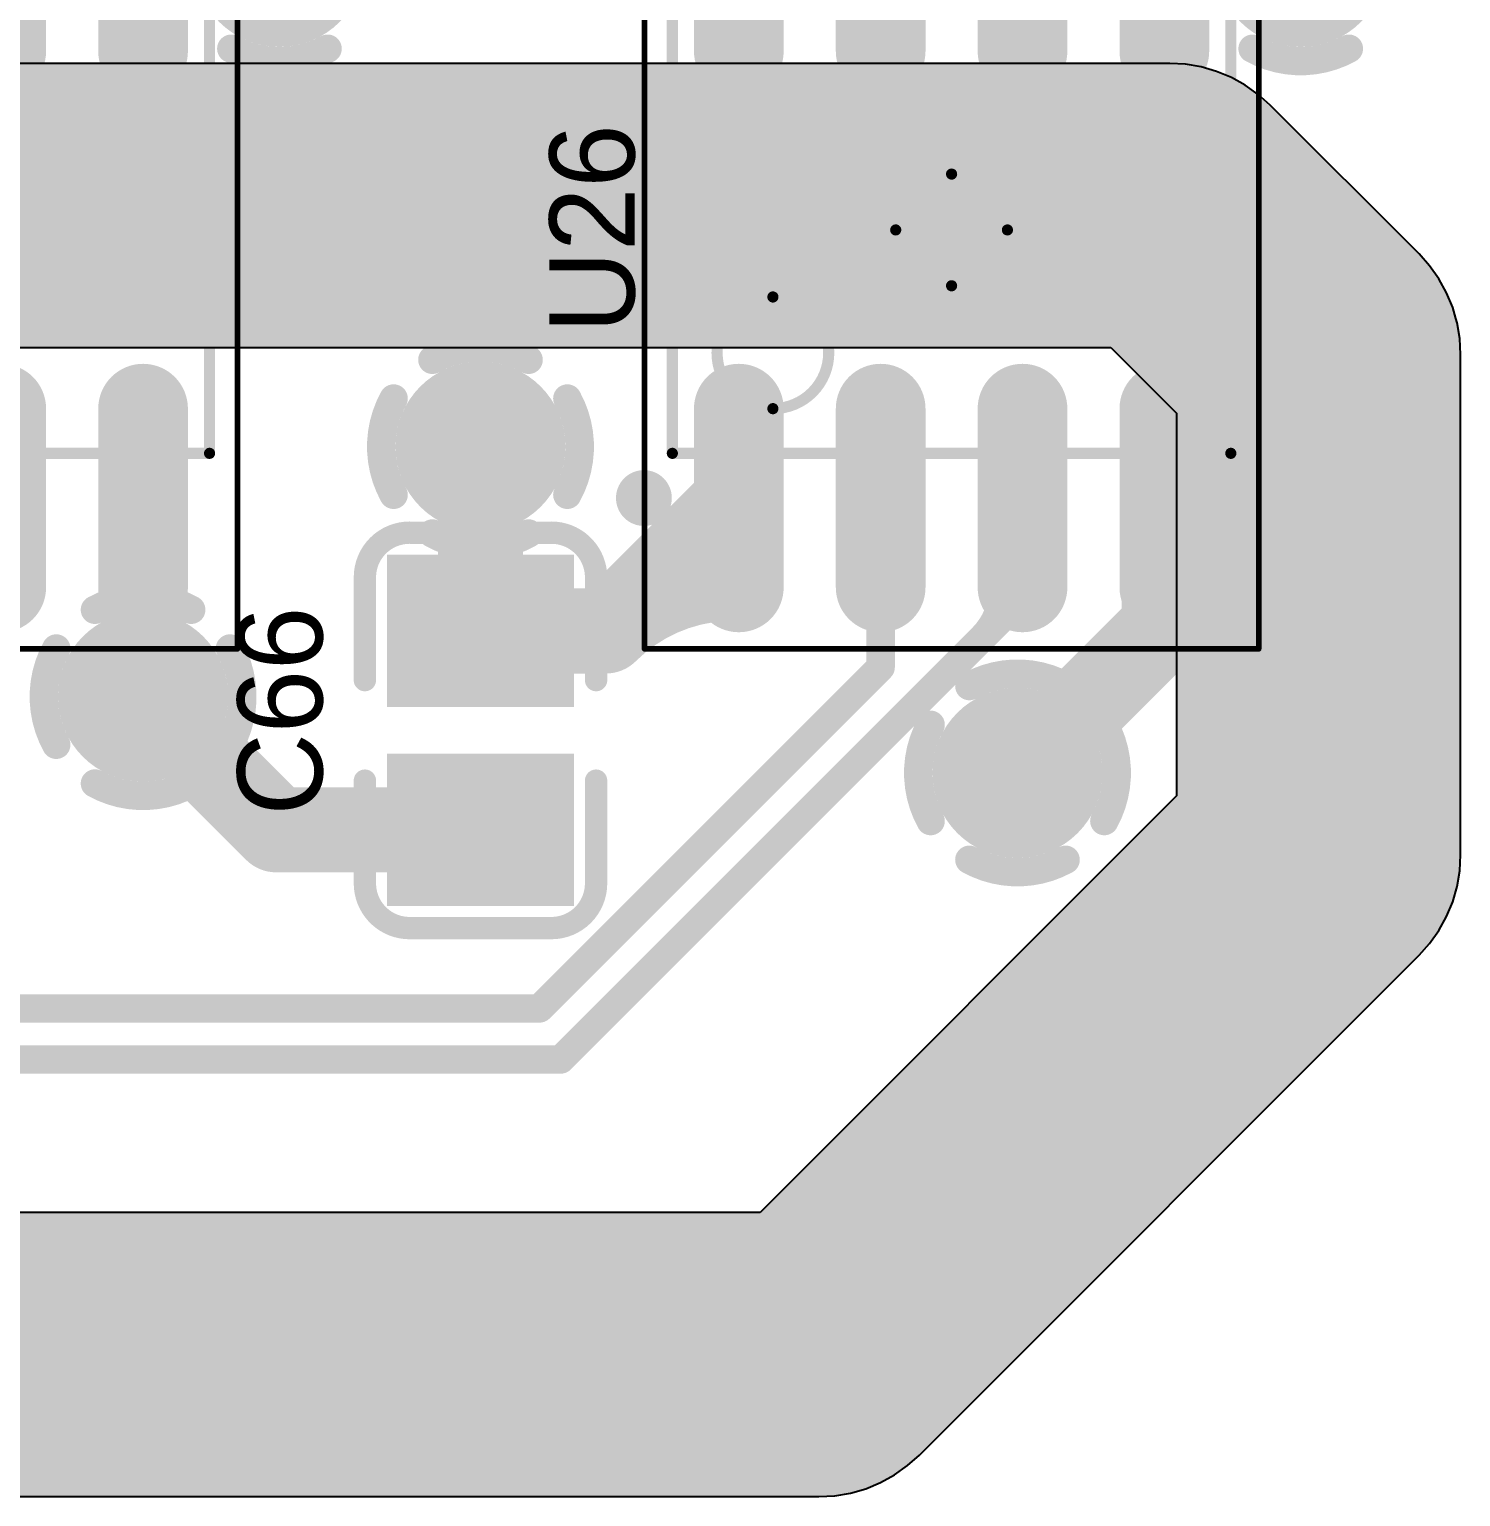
# Model space of a CAD drawing. Header units: millimetres. Extents: x 3.32 to 12.49, y 5.66 to 10.73.
# Drawn here: x 10.879 to 11.383, y 8.164 to 8.681 of the extents above; entities that cross this region are included whole.
import ezdxf

# ---------------------------------------------------------------- set-up
doc = ezdxf.new("R2010")
doc.units = ezdxf.units.MM
doc.header["$MEASUREMENT"] = 0
for name, color, linetype in [('BottomLayer', 5, 'Continuous'), ('InternalPlane1', 76, 'Continuous'), ('InternalPlane2', 16, 'Continuous'), ('Mechanical13', 56, 'Continuous'), ('Mechanical15', 56, 'Continuous'), ('MultiLayer', 9, 'Continuous'), ('TopLayer', 1, 'Continuous'), ('TopOverlay', 2, 'Continuous'), ('TopPaste', 8, 'Continuous'), ('TopSolder', 216, 'Continuous'), ('ViaHoleLayer', 16, 'Continuous')]:
    doc.layers.add(name, color=color, linetype=linetype)

# ---------------------------------------------------------------- blocks, each defined once
blk = doc.blocks.new('0805_C_280')
at = {"layer": 'TopLayer'}
for points in [[(-0.05787, -0.02894), (-0.0122, -0.02894), (-0.05787, 0.02894), (-0.0122, 0.02894)], [(0.0122, -0.02894), (0.05787, -0.02894), (0.0122, 0.02894), (0.05787, 0.02894)]]:
    blk.add_solid(points, dxfattribs=at)
at = {"layer": 'TopOverlay', "const_width": 0.00787}
for points in [[(-0.06969, 0.025, -0.414214), (-0.05394, 0.04075)], [(0.05394, 0.04075, -0.414213), (0.06969, 0.025)], [(-0.05394, -0.04075, -0.414213), (-0.06969, -0.025)], [(0.06968, -0.025, -0.414214), (0.05394, -0.04075)]]:
    blk.add_lwpolyline(points, format="xyb", dxfattribs=at)
for points in [[(-0.05394, 0.04075), (-0.01772, 0.04075)], [(0.01772, 0.04075), (0.05394, 0.04075)], [(-0.06969, 0.025), (-0.06969, -0.025)], [(0.06968, 0.025), (0.06968, -0.025)], [(-0.05394, -0.04075), (-0.01772, -0.04075)], [(0.01772, -0.04075), (0.05394, -0.04075)]]:
    blk.add_lwpolyline(points, dxfattribs=at)
at = {"layer": 'TopOverlay', "const_width": 0.00394}
for points in [[(-0.05591, 0.04075, 1), (-0.05197, 0.04075, 1)], [(-0.05591, 0.04075, 1), (-0.05197, 0.04075, 1)], [(-0.01969, 0.04075, 1), (-0.01575, 0.04075, 1)], [(0.01575, 0.04075, 1), (0.01969, 0.04075, 1)], [(0.05197, 0.04075, 1), (0.05591, 0.04075, 1)], [(0.05197, 0.04075, 1), (0.05591, 0.04075, 1)], [(-0.07165, 0.025, 1), (-0.06772, 0.025, 1)], [(-0.07165, 0.025, 1), (-0.06772, 0.025, 1)], [(0.06772, 0.025, 1), (0.07165, 0.025, 1)], [(0.06772, 0.025, 1), (0.07165, 0.025, 1)], [(-0.07165, -0.025, 1), (-0.06772, -0.025, 1)], [(-0.07165, -0.025, 1), (-0.06772, -0.025, 1)], [(0.06772, -0.025, 1), (0.07165, -0.025, 1)], [(0.06772, -0.025, 1), (0.07165, -0.025, 1)], [(-0.05591, -0.04075, 1), (-0.05197, -0.04075, 1)], [(-0.05591, -0.04075, 1), (-0.05197, -0.04075, 1)], [(-0.01969, -0.04075, 1), (-0.01575, -0.04075, 1)], [(0.01575, -0.04075, 1), (0.01969, -0.04075, 1)], [(0.05197, -0.04075, 1), (0.05591, -0.04075, 1)], [(0.05197, -0.04075, 1), (0.05591, -0.04075, 1)]]:
    blk.add_lwpolyline(points, format="xyb", close=True, dxfattribs=at)
at = {"layer": 'TopPaste'}
for points in [[(-0.05787, -0.02894), (-0.0122, -0.02894), (-0.05787, 0.02894), (-0.0122, 0.02894)], [(0.0122, -0.02894), (0.05787, -0.02894), (0.0122, 0.02894), (0.05787, 0.02894)]]:
    blk.add_solid(points, dxfattribs=at)
at = {"layer": 'TopSolder'}
for points in [[(-0.06187, -0.03294), (-0.0082, -0.03294), (-0.06187, 0.03294), (-0.0082, 0.03294)], [(0.0082, -0.03294), (0.06187, -0.03294), (0.0082, 0.03294), (0.06187, 0.03294)]]:
    blk.add_solid(points, dxfattribs=at)
blk = doc.blocks.new('ADI_R_8_N_364')
at = {"layer": 'Mechanical13', "const_width": 0.00394}
for points in [[(-0.07874, 0.09843), (0.07874, 0.09843)], [(-0.07874, 0.09843), (-0.07874, -0.09843)], [(0.07874, 0.09843), (0.07874, -0.09843)], [(-0.07874, -0.09843), (0.07874, -0.09843)]]:
    blk.add_lwpolyline(points, dxfattribs=at)
at = {"layer": 'Mechanical13'}
for points, const_width in [([(-0.07972, 0.09843, 1), (-0.07776, 0.09843, 1)], 0.00197), ([(-0.07972, 0.09843, 1), (-0.07776, 0.09843, 1)], 0.00197), ([(0.07776, 0.09843, 1), (0.07972, 0.09843, 1)], 0.00197), ([(0.07776, 0.09843, 1), (0.07972, 0.09843, 1)], 0.00197), ([(-0.02362, 0.06299, 1), (-0.06299, 0.06299, 1)], 0.00394), ([(-0.06398, 0.06299, 1), (-0.06201, 0.06299, 1)], 0.00197), ([(-0.02461, 0.06299, 1), (-0.02264, 0.06299, 1)], 0.00197), ([(-0.07972, -0.09843, 1), (-0.07776, -0.09843, 1)], 0.00197), ([(-0.07972, -0.09843, 1), (-0.07776, -0.09843, 1)], 0.00197), ([(0.07776, -0.09843, 1), (0.07972, -0.09843, 1)], 0.00197), ([(0.07776, -0.09843, 1), (0.07972, -0.09843, 1)], 0.00197)]:
    blk.add_lwpolyline(points, format="xyb", close=True, dxfattribs=dict(at, const_width=const_width))
at = {"layer": 'Mechanical15'}
for points, const_width in [([(-0.14764, 0.10827), (0.14764, 0.10827)], 0.00197), ([(-0.14764, 0.10827), (-0.14764, -0.10827)], 0.00197), ([(0.14764, 0.10827), (0.14764, -0.10827)], 0.00197), ([(0, 0.01969), (0, -0.01969)], 0.00394), ([(-0.01969, 0), (0.01969, 0)], 0.00394), ([(-0.14764, -0.10827), (0.14764, -0.10827)], 0.00197)]:
    blk.add_lwpolyline(points, dxfattribs=dict(at, const_width=const_width))
for points, const_width in [([(-0.14813, 0.10827, 1), (-0.14715, 0.10827, 1)], 0.000984), ([(-0.14813, 0.10827, 1), (-0.14715, 0.10827, 1)], 0.000984), ([(0.14715, 0.10827, 1), (0.14813, 0.10827, 1)], 0.000984), ([(0.14715, 0.10827, 1), (0.14813, 0.10827, 1)], 0.000984), ([(-0.00098, 0.01969, 1), (0.00098, 0.01969, 1)], 0.00197), ([(-0.02067, 0, 1), (-0.0187, 0, 1)], 0.00197), ([(0.0187, 0, 1), (0.02067, 0, 1)], 0.00197), ([(-0.00098, -0.01969, 1), (0.00098, -0.01969, 1)], 0.00197), ([(-0.14813, -0.10827, 1), (-0.14715, -0.10827, 1)], 0.000984), ([(-0.14813, -0.10827, 1), (-0.14715, -0.10827, 1)], 0.000984), ([(0.14715, -0.10827, 1), (0.14813, -0.10827, 1)], 0.000984), ([(0.14715, -0.10827, 1), (0.14813, -0.10827, 1)], 0.000984)]:
    blk.add_lwpolyline(points, format="xyb", close=True, dxfattribs=dict(at, const_width=const_width))
at = {"layer": 'TopLayer', "const_width": 0.02362}
for points in [[(-0.12598, 0.075), (-0.06299, 0.075)], [(0.06299, 0.075), (0.12598, 0.075)], [(-0.12598, 0.025), (-0.06299, 0.025)], [(0.06299, 0.025), (0.12598, 0.025)], [(-0.12598, -0.025), (-0.06299, -0.025)], [(0.06299, -0.025), (0.12598, -0.025)], [(-0.12598, -0.075), (-0.06299, -0.075)], [(0.06299, -0.075), (0.12598, -0.075)]]:
    blk.add_lwpolyline(points, dxfattribs=at)
at = {"layer": 'TopLayer', "const_width": 0.01181}
for points in [[(-0.13189, 0.075, 1), (-0.12008, 0.075, 1)], [(-0.0689, 0.075, 1), (-0.05709, 0.075, 1)], [(0.05709, 0.075, 1), (0.0689, 0.075, 1)], [(0.12008, 0.075, 1), (0.13189, 0.075, 1)], [(-0.13189, 0.025, 1), (-0.12008, 0.025, 1)], [(-0.0689, 0.025, 1), (-0.05709, 0.025, 1)], [(0.05709, 0.025, 1), (0.0689, 0.025, 1)], [(0.12008, 0.025, 1), (0.13189, 0.025, 1)], [(-0.13189, -0.025, 1), (-0.12008, -0.025, 1)], [(-0.0689, -0.025, 1), (-0.05709, -0.025, 1)], [(0.05709, -0.025, 1), (0.0689, -0.025, 1)], [(0.12008, -0.025, 1), (0.13189, -0.025, 1)], [(-0.13189, -0.075, 1), (-0.12008, -0.075, 1)], [(-0.0689, -0.075, 1), (-0.05709, -0.075, 1)], [(0.05709, -0.075, 1), (0.0689, -0.075, 1)], [(0.12008, -0.075, 1), (0.13189, -0.075, 1)]]:
    blk.add_lwpolyline(points, format="xyb", close=True, dxfattribs=at)
at = {"layer": 'TopOverlay'}
for points, const_width in [([(-0.08957, 0.10846, 1), (-0.09941, 0.10846, 1)], 0.00984), ([(-0.10187, 0.10846, 1), (-0.09695, 0.10846, 1)], 0.00492), ([(-0.09203, 0.10846, 1), (-0.08711, 0.10846, 1)], 0.00492), ([(-0.0374, 0.09843, 1), (-0.03346, 0.09843, 1)], 0.00394), ([(-0.0374, 0.09843, 1), (-0.03346, 0.09843, 1)], 0.00394), ([(0.03346, 0.09843, 1), (0.0374, 0.09843, 1)], 0.00394), ([(0.03346, 0.09843, 1), (0.0374, 0.09843, 1)], 0.00394), ([(-0.0374, -0.09843, 1), (-0.03346, -0.09843, 1)], 0.00394), ([(-0.0374, -0.09843, 1), (-0.03346, -0.09843, 1)], 0.00394), ([(0.03346, -0.09843, 1), (0.0374, -0.09843, 1)], 0.00394), ([(0.03346, -0.09843, 1), (0.0374, -0.09843, 1)], 0.00394)]:
    blk.add_lwpolyline(points, format="xyb", close=True, dxfattribs=dict(at, const_width=const_width))
at = {"layer": 'TopOverlay', "const_width": 0.00787}
for points in [[(-0.03543, 0.09843), (0.03543, 0.09843)], [(-0.03543, 0.09843), (-0.03543, -0.09843)], [(0.03543, 0.09843), (0.03543, -0.09843)], [(-0.03543, -0.09843), (0.03543, -0.09843)]]:
    blk.add_lwpolyline(points, dxfattribs=at)
at = {"layer": 'TopPaste', "const_width": 0.02362}
for points in [[(-0.12598, 0.075), (-0.06299, 0.075)], [(0.06299, 0.075), (0.12598, 0.075)], [(-0.12598, 0.025), (-0.06299, 0.025)], [(0.06299, 0.025), (0.12598, 0.025)], [(-0.12598, -0.025), (-0.06299, -0.025)], [(0.06299, -0.025), (0.12598, -0.025)], [(-0.12598, -0.075), (-0.06299, -0.075)], [(0.06299, -0.075), (0.12598, -0.075)]]:
    blk.add_lwpolyline(points, dxfattribs=at)
at = {"layer": 'TopPaste', "const_width": 0.01181}
for points in [[(-0.13189, 0.075, 1), (-0.12008, 0.075, 1)], [(-0.0689, 0.075, 1), (-0.05709, 0.075, 1)], [(0.05709, 0.075, 1), (0.0689, 0.075, 1)], [(0.12008, 0.075, 1), (0.13189, 0.075, 1)], [(-0.13189, 0.025, 1), (-0.12008, 0.025, 1)], [(-0.0689, 0.025, 1), (-0.05709, 0.025, 1)], [(0.05709, 0.025, 1), (0.0689, 0.025, 1)], [(0.12008, 0.025, 1), (0.13189, 0.025, 1)], [(-0.13189, -0.025, 1), (-0.12008, -0.025, 1)], [(-0.0689, -0.025, 1), (-0.05709, -0.025, 1)], [(0.05709, -0.025, 1), (0.0689, -0.025, 1)], [(0.12008, -0.025, 1), (0.13189, -0.025, 1)], [(-0.13189, -0.075, 1), (-0.12008, -0.075, 1)], [(-0.0689, -0.075, 1), (-0.05709, -0.075, 1)], [(0.05709, -0.075, 1), (0.0689, -0.075, 1)], [(0.12008, -0.075, 1), (0.13189, -0.075, 1)]]:
    blk.add_lwpolyline(points, format="xyb", close=True, dxfattribs=at)
at = {"layer": 'TopSolder', "const_width": 0.03162}
for points in [[(-0.12598, 0.075), (-0.06299, 0.075)], [(0.06299, 0.075), (0.12598, 0.075)], [(-0.12598, 0.025), (-0.06299, 0.025)], [(0.06299, 0.025), (0.12598, 0.025)], [(-0.12598, -0.025), (-0.06299, -0.025)], [(0.06299, -0.025), (0.12598, -0.025)], [(-0.12598, -0.075), (-0.06299, -0.075)], [(0.06299, -0.075), (0.12598, -0.075)]]:
    blk.add_lwpolyline(points, dxfattribs=at)
at = {"layer": 'TopSolder', "const_width": 0.01581}
for points in [[(-0.13389, 0.075, 1), (-0.11808, 0.075, 1)], [(-0.0709, 0.075, 1), (-0.05509, 0.075, 1)], [(0.05509, 0.075, 1), (0.0709, 0.075, 1)], [(0.11808, 0.075, 1), (0.13389, 0.075, 1)], [(-0.13389, 0.025, 1), (-0.11808, 0.025, 1)], [(-0.0709, 0.025, 1), (-0.05509, 0.025, 1)], [(0.05509, 0.025, 1), (0.0709, 0.025, 1)], [(0.11808, 0.025, 1), (0.13389, 0.025, 1)], [(-0.13389, -0.025, 1), (-0.11808, -0.025, 1)], [(-0.0709, -0.025, 1), (-0.05509, -0.025, 1)], [(0.05509, -0.025, 1), (0.0709, -0.025, 1)], [(0.11808, -0.025, 1), (0.13389, -0.025, 1)], [(-0.13389, -0.075, 1), (-0.11808, -0.075, 1)], [(-0.0709, -0.075, 1), (-0.05509, -0.075, 1)], [(0.05509, -0.075, 1), (0.0709, -0.075, 1)], [(0.11808, -0.075, 1), (0.13389, -0.075, 1)]]:
    blk.add_lwpolyline(points, format="xyb", close=True, dxfattribs=at)
blk = doc.blocks.new('ADI_R_8_N_366')
at = {"layer": 'Mechanical13', "const_width": 0.00394}
for points in [[(-0.07874, 0.09843), (0.07874, 0.09843)], [(-0.07874, 0.09843), (-0.07874, -0.09843)], [(0.07874, 0.09843), (0.07874, -0.09843)], [(-0.07874, -0.09843), (0.07874, -0.09843)]]:
    blk.add_lwpolyline(points, dxfattribs=at)
at = {"layer": 'Mechanical13'}
for points, const_width in [([(-0.07972, 0.09843, 1), (-0.07776, 0.09843, 1)], 0.00197), ([(-0.07972, 0.09843, 1), (-0.07776, 0.09843, 1)], 0.00197), ([(0.07776, 0.09843, 1), (0.07972, 0.09843, 1)], 0.00197), ([(0.07776, 0.09843, 1), (0.07972, 0.09843, 1)], 0.00197), ([(-0.02362, 0.06299, 1), (-0.06299, 0.06299, 1)], 0.00394), ([(-0.06398, 0.06299, 1), (-0.06201, 0.06299, 1)], 0.00197), ([(-0.02461, 0.06299, 1), (-0.02264, 0.06299, 1)], 0.00197), ([(-0.07972, -0.09843, 1), (-0.07776, -0.09843, 1)], 0.00197), ([(-0.07972, -0.09843, 1), (-0.07776, -0.09843, 1)], 0.00197), ([(0.07776, -0.09843, 1), (0.07972, -0.09843, 1)], 0.00197), ([(0.07776, -0.09843, 1), (0.07972, -0.09843, 1)], 0.00197)]:
    blk.add_lwpolyline(points, format="xyb", close=True, dxfattribs=dict(at, const_width=const_width))
at = {"layer": 'Mechanical15'}
for points, const_width in [([(-0.14764, 0.10827), (0.14764, 0.10827)], 0.00197), ([(-0.14764, 0.10827), (-0.14764, -0.10827)], 0.00197), ([(0.14764, 0.10827), (0.14764, -0.10827)], 0.00197), ([(0, 0.01969), (0, -0.01969)], 0.00394), ([(-0.01969, 0), (0.01969, 0)], 0.00394), ([(-0.14764, -0.10827), (0.14764, -0.10827)], 0.00197)]:
    blk.add_lwpolyline(points, dxfattribs=dict(at, const_width=const_width))
for points, const_width in [([(-0.14813, 0.10827, 1), (-0.14715, 0.10827, 1)], 0.000984), ([(-0.14813, 0.10827, 1), (-0.14715, 0.10827, 1)], 0.000984), ([(0.14715, 0.10827, 1), (0.14813, 0.10827, 1)], 0.000984), ([(0.14715, 0.10827, 1), (0.14813, 0.10827, 1)], 0.000984), ([(-0.00098, 0.01969, 1), (0.00098, 0.01969, 1)], 0.00197), ([(-0.02067, 0, 1), (-0.0187, 0, 1)], 0.00197), ([(0.0187, 0, 1), (0.02067, 0, 1)], 0.00197), ([(-0.00098, -0.01969, 1), (0.00098, -0.01969, 1)], 0.00197), ([(-0.14813, -0.10827, 1), (-0.14715, -0.10827, 1)], 0.000984), ([(-0.14813, -0.10827, 1), (-0.14715, -0.10827, 1)], 0.000984), ([(0.14715, -0.10827, 1), (0.14813, -0.10827, 1)], 0.000984), ([(0.14715, -0.10827, 1), (0.14813, -0.10827, 1)], 0.000984)]:
    blk.add_lwpolyline(points, format="xyb", close=True, dxfattribs=dict(at, const_width=const_width))
at = {"layer": 'TopLayer', "const_width": 0.02362}
for points in [[(-0.12598, 0.075), (-0.06299, 0.075)], [(0.06299, 0.075), (0.12598, 0.075)], [(-0.12598, 0.025), (-0.06299, 0.025)], [(0.06299, 0.025), (0.12598, 0.025)], [(-0.12598, -0.025), (-0.06299, -0.025)], [(0.06299, -0.025), (0.12598, -0.025)], [(-0.12598, -0.075), (-0.06299, -0.075)], [(0.06299, -0.075), (0.12598, -0.075)]]:
    blk.add_lwpolyline(points, dxfattribs=at)
at = {"layer": 'TopLayer', "const_width": 0.01181}
for points in [[(-0.13189, 0.075, 1), (-0.12008, 0.075, 1)], [(-0.0689, 0.075, 1), (-0.05709, 0.075, 1)], [(0.05709, 0.075, 1), (0.0689, 0.075, 1)], [(0.12008, 0.075, 1), (0.13189, 0.075, 1)], [(-0.13189, 0.025, 1), (-0.12008, 0.025, 1)], [(-0.0689, 0.025, 1), (-0.05709, 0.025, 1)], [(0.05709, 0.025, 1), (0.0689, 0.025, 1)], [(0.12008, 0.025, 1), (0.13189, 0.025, 1)], [(-0.13189, -0.025, 1), (-0.12008, -0.025, 1)], [(-0.0689, -0.025, 1), (-0.05709, -0.025, 1)], [(0.05709, -0.025, 1), (0.0689, -0.025, 1)], [(0.12008, -0.025, 1), (0.13189, -0.025, 1)], [(-0.13189, -0.075, 1), (-0.12008, -0.075, 1)], [(-0.0689, -0.075, 1), (-0.05709, -0.075, 1)], [(0.05709, -0.075, 1), (0.0689, -0.075, 1)], [(0.12008, -0.075, 1), (0.13189, -0.075, 1)]]:
    blk.add_lwpolyline(points, format="xyb", close=True, dxfattribs=at)
at = {"layer": 'TopOverlay'}
for points, const_width in [([(-0.08957, 0.10846, 1), (-0.09941, 0.10846, 1)], 0.00984), ([(-0.10187, 0.10846, 1), (-0.09695, 0.10846, 1)], 0.00492), ([(-0.09203, 0.10846, 1), (-0.08711, 0.10846, 1)], 0.00492), ([(-0.0374, 0.09843, 1), (-0.03346, 0.09843, 1)], 0.00394), ([(-0.0374, 0.09843, 1), (-0.03346, 0.09843, 1)], 0.00394), ([(0.03346, 0.09843, 1), (0.0374, 0.09843, 1)], 0.00394), ([(0.03346, 0.09843, 1), (0.0374, 0.09843, 1)], 0.00394), ([(-0.0374, -0.09843, 1), (-0.03346, -0.09843, 1)], 0.00394), ([(-0.0374, -0.09843, 1), (-0.03346, -0.09843, 1)], 0.00394), ([(0.03346, -0.09843, 1), (0.0374, -0.09843, 1)], 0.00394), ([(0.03346, -0.09843, 1), (0.0374, -0.09843, 1)], 0.00394)]:
    blk.add_lwpolyline(points, format="xyb", close=True, dxfattribs=dict(at, const_width=const_width))
at = {"layer": 'TopOverlay', "const_width": 0.00787}
for points in [[(-0.03543, 0.09843), (0.03543, 0.09843)], [(-0.03543, 0.09843), (-0.03543, -0.09843)], [(0.03543, 0.09843), (0.03543, -0.09843)], [(-0.03543, -0.09843), (0.03543, -0.09843)]]:
    blk.add_lwpolyline(points, dxfattribs=at)
at = {"layer": 'TopPaste', "const_width": 0.02362}
for points in [[(-0.12598, 0.075), (-0.06299, 0.075)], [(0.06299, 0.075), (0.12598, 0.075)], [(-0.12598, 0.025), (-0.06299, 0.025)], [(0.06299, 0.025), (0.12598, 0.025)], [(-0.12598, -0.025), (-0.06299, -0.025)], [(0.06299, -0.025), (0.12598, -0.025)], [(-0.12598, -0.075), (-0.06299, -0.075)], [(0.06299, -0.075), (0.12598, -0.075)]]:
    blk.add_lwpolyline(points, dxfattribs=at)
at = {"layer": 'TopPaste', "const_width": 0.01181}
for points in [[(-0.13189, 0.075, 1), (-0.12008, 0.075, 1)], [(-0.0689, 0.075, 1), (-0.05709, 0.075, 1)], [(0.05709, 0.075, 1), (0.0689, 0.075, 1)], [(0.12008, 0.075, 1), (0.13189, 0.075, 1)], [(-0.13189, 0.025, 1), (-0.12008, 0.025, 1)], [(-0.0689, 0.025, 1), (-0.05709, 0.025, 1)], [(0.05709, 0.025, 1), (0.0689, 0.025, 1)], [(0.12008, 0.025, 1), (0.13189, 0.025, 1)], [(-0.13189, -0.025, 1), (-0.12008, -0.025, 1)], [(-0.0689, -0.025, 1), (-0.05709, -0.025, 1)], [(0.05709, -0.025, 1), (0.0689, -0.025, 1)], [(0.12008, -0.025, 1), (0.13189, -0.025, 1)], [(-0.13189, -0.075, 1), (-0.12008, -0.075, 1)], [(-0.0689, -0.075, 1), (-0.05709, -0.075, 1)], [(0.05709, -0.075, 1), (0.0689, -0.075, 1)], [(0.12008, -0.075, 1), (0.13189, -0.075, 1)]]:
    blk.add_lwpolyline(points, format="xyb", close=True, dxfattribs=at)
at = {"layer": 'TopSolder', "const_width": 0.03162}
for points in [[(-0.12598, 0.075), (-0.06299, 0.075)], [(0.06299, 0.075), (0.12598, 0.075)], [(-0.12598, 0.025), (-0.06299, 0.025)], [(0.06299, 0.025), (0.12598, 0.025)], [(-0.12598, -0.025), (-0.06299, -0.025)], [(0.06299, -0.025), (0.12598, -0.025)], [(-0.12598, -0.075), (-0.06299, -0.075)], [(0.06299, -0.075), (0.12598, -0.075)]]:
    blk.add_lwpolyline(points, dxfattribs=at)
at = {"layer": 'TopSolder', "const_width": 0.01581}
for points in [[(-0.13389, 0.075, 1), (-0.11808, 0.075, 1)], [(-0.0709, 0.075, 1), (-0.05509, 0.075, 1)], [(0.05509, 0.075, 1), (0.0709, 0.075, 1)], [(0.11808, 0.075, 1), (0.13389, 0.075, 1)], [(-0.13389, 0.025, 1), (-0.11808, 0.025, 1)], [(-0.0709, 0.025, 1), (-0.05509, 0.025, 1)], [(0.05509, 0.025, 1), (0.0709, 0.025, 1)], [(0.11808, 0.025, 1), (0.13389, 0.025, 1)], [(-0.13389, -0.025, 1), (-0.11808, -0.025, 1)], [(-0.0709, -0.025, 1), (-0.05509, -0.025, 1)], [(0.05509, -0.025, 1), (0.0709, -0.025, 1)], [(0.11808, -0.025, 1), (0.13389, -0.025, 1)], [(-0.13389, -0.075, 1), (-0.11808, -0.075, 1)], [(-0.0709, -0.075, 1), (-0.05509, -0.075, 1)], [(0.05509, -0.075, 1), (0.0709, -0.075, 1)], [(0.11808, -0.075, 1), (0.13389, -0.075, 1)]]:
    blk.add_lwpolyline(points, format="xyb", close=True, dxfattribs=at)

msp = doc.modelspace()

# ---------------------------------------------------------------- linework, layer by layer
at = {"layer": 'BottomLayer', "const_width": 0.02}
for points in [[(11.02772, 8.53366, 1), (11.04772, 8.53366, 1)], [(10.90878, 8.44555, 1), (10.92878, 8.44555, 1)], [(11.21701, 8.41866, 1), (11.23701, 8.41866, 1)]]:
    msp.add_lwpolyline(points, format="xyb", close=True, dxfattribs=at)
at = {"layer": 'InternalPlane1'}
for p, q in [((11.28067, 8.66874), (9.89701, 8.66874)), ((11.28628, 8.66843), (11.28067, 8.66874)), ((11.28067, 8.66874), (11.28067, 8.66874)), ((11.29181, 8.66748), (11.28628, 8.66843)), ((11.29721, 8.66593), (11.29181, 8.66748)), ((11.3024, 8.66378), (11.29721, 8.66593)), ((11.30731, 8.66106), (11.3024, 8.66378)), ((11.31189, 8.65781), (11.30731, 8.66106)), ((11.31608, 8.65407), (11.31189, 8.65781)), ((11.36856, 8.60159), (11.31608, 8.65407)), ((11.3723, 8.5974), (11.36856, 8.60159)), ((11.36856, 8.60159), (11.36856, 8.60159)), ((11.37555, 8.59282), (11.3723, 8.5974)), ((11.37827, 8.58791), (11.37555, 8.59282)), ((11.38042, 8.58272), (11.37827, 8.58791)), ((11.38152, 8.57888), (11.38042, 8.58272)), ((11.38197, 8.57732), (11.38152, 8.57888)), ((11.38291, 8.57179), (11.38197, 8.57732)), ((11.38323, 8.56618), (11.38291, 8.57179)), ((9.91775, 8.56858), (11.25993, 8.56858)), ((11.25993, 8.56858), (11.28307, 8.54544)), ((11.38323, 8.3898), (11.38323, 8.56618)), ((11.38323, 8.56618), (11.38323, 8.56618)), ((11.28307, 8.54544), (11.28307, 8.41055)), ((11.28307, 8.41055), (11.13626, 8.26374)), ((11.38291, 8.3842), (11.38323, 8.3898)), ((11.38197, 8.37866), (11.38291, 8.3842)), ((11.38042, 8.37326), (11.38197, 8.37866)), ((11.37827, 8.36807), (11.38042, 8.37326)), ((11.37555, 8.36316), (11.37827, 8.36807)), ((11.3723, 8.35858), (11.37555, 8.36316)), ((11.36856, 8.35439), (11.3723, 8.35858)), ((11.19242, 8.17825), (11.36856, 8.35439)), ((11.36856, 8.35439), (11.36856, 8.35439)), ((11.13626, 8.26374), (10.43701, 8.26374)), ((11.18823, 8.17451), (11.19242, 8.17825)), ((11.17874, 8.16854), (11.18365, 8.17126)), ((11.18365, 8.17126), (11.18823, 8.17451)), ((11.16815, 8.16484), (11.17355, 8.16639)), ((11.17355, 8.16639), (11.17874, 8.16854)), ((10.45775, 8.16358), (11.15701, 8.16358)), ((11.15701, 8.16358), (11.16262, 8.1639)), ((11.15701, 8.16358), (11.15701, 8.16358)), ((11.16262, 8.1639), (11.16815, 8.16484))]:
    msp.add_line(p, q, dxfattribs=at)
at = {"layer": 'InternalPlane1', "const_width": 0.01}
for points in [[(10.98382, 8.67392, -0.258618), (10.94988, 8.67392)], [(11.34382, 8.67392, -0.258618), (11.30988, 8.67392)], [(10.90181, 8.47616, -0.258618), (10.93575, 8.47616)], [(10.88817, 8.42858, -0.258618), (10.88817, 8.46252)], [(10.94939, 8.46252, -0.258618), (10.94939, 8.42858)], [(11.21004, 8.44927, -0.258618), (11.24398, 8.44927)], [(11.1964, 8.40169, -0.258618), (11.1964, 8.43563)], [(11.25762, 8.43563, -0.258618), (11.25762, 8.40169)], [(10.93575, 8.41494, -0.258618), (10.90181, 8.41494)], [(11.24398, 8.38805, -0.258618), (11.21004, 8.38805)]]:
    msp.add_lwpolyline(points, format="xyb", dxfattribs=at)
at = {"layer": 'InternalPlane1'}
for points, const_width in [([(10.94738, 8.67392, 1), (10.95238, 8.67392, 1)], 0.005), ([(10.98132, 8.67392, 1), (10.98632, 8.67392, 1)], 0.005), ([(11.30738, 8.67392, 1), (11.31238, 8.67392, 1)], 0.005), ([(11.34132, 8.67392, 1), (11.34632, 8.67392, 1)], 0.005), ([(11.25567, 8.61866, 1), (11.30567, 8.61866, 1)], 0.05), ([(11.25567, 8.61866, 1), (11.30567, 8.61866, 1)], 0.05), ([(11.30815, 8.56618, 1), (11.35815, 8.56618, 1)], 0.05), ([(11.30815, 8.56618, 1), (11.35815, 8.56618, 1)], 0.05), ([(11.02272, 8.53366, 1), (11.05272, 8.53366, 1)], 0.03), ([(10.89931, 8.47616, 1), (10.90431, 8.47616, 1)], 0.005), ([(10.93325, 8.47616, 1), (10.93825, 8.47616, 1)], 0.005), ([(10.88567, 8.46252, 1), (10.89067, 8.46252, 1)], 0.005), ([(10.94689, 8.46252, 1), (10.95189, 8.46252, 1)], 0.005), ([(11.20754, 8.44927, 1), (11.21254, 8.44927, 1)], 0.005), ([(11.24148, 8.44927, 1), (11.24648, 8.44927, 1)], 0.005), ([(11.1939, 8.43563, 1), (11.1989, 8.43563, 1)], 0.005), ([(11.25512, 8.43563, 1), (11.26012, 8.43563, 1)], 0.005), ([(11.30815, 8.3898, 1), (11.35815, 8.3898, 1)], 0.05), ([(11.30815, 8.3898, 1), (11.35815, 8.3898, 1)], 0.05), ([(10.88567, 8.42858, 1), (10.89067, 8.42858, 1)], 0.005), ([(10.94689, 8.42858, 1), (10.95189, 8.42858, 1)], 0.005), ([(10.89931, 8.41494, 1), (10.90431, 8.41494, 1)], 0.005), ([(10.93325, 8.41494, 1), (10.93825, 8.41494, 1)], 0.005), ([(11.1939, 8.40169, 1), (11.1989, 8.40169, 1)], 0.005), ([(11.25512, 8.40169, 1), (11.26012, 8.40169, 1)], 0.005), ([(11.20754, 8.38805, 1), (11.21254, 8.38805, 1)], 0.005), ([(11.24148, 8.38805, 1), (11.24648, 8.38805, 1)], 0.005), ([(11.13201, 8.21366, 1), (11.18201, 8.21366, 1)], 0.05), ([(11.13201, 8.21366, 1), (11.18201, 8.21366, 1)], 0.05)]:
    msp.add_lwpolyline(points, format="xyb", close=True, dxfattribs=dict(at, const_width=const_width))
at = {"layer": 'InternalPlane1', "const_width": 0.1}
for points in [[(9.89701, 8.61866), (11.28067, 8.61866)], [(11.28067, 8.61866), (11.33315, 8.56618)], [(11.33315, 8.3898), (11.33315, 8.56618)], [(11.15701, 8.21366), (11.33315, 8.3898)], [(10.43701, 8.21366), (11.15701, 8.21366)]]:
    msp.add_lwpolyline(points, dxfattribs=at)
at = {"layer": 'InternalPlane2'}
for p, q in [((11.28067, 8.66874), (9.89701, 8.66874)), ((11.28628, 8.66843), (11.28067, 8.66874)), ((11.28067, 8.66874), (11.28067, 8.66874)), ((11.29181, 8.66748), (11.28628, 8.66843)), ((11.29721, 8.66593), (11.29181, 8.66748)), ((11.3024, 8.66378), (11.29721, 8.66593)), ((11.30731, 8.66106), (11.3024, 8.66378)), ((11.31189, 8.65781), (11.30731, 8.66106)), ((11.31608, 8.65407), (11.31189, 8.65781)), ((11.36856, 8.60159), (11.31608, 8.65407)), ((11.3723, 8.5974), (11.36856, 8.60159)), ((11.36856, 8.60159), (11.36856, 8.60159)), ((11.37555, 8.59282), (11.3723, 8.5974)), ((11.37827, 8.58791), (11.37555, 8.59282)), ((11.38042, 8.58272), (11.37827, 8.58791)), ((11.38152, 8.57888), (11.38042, 8.58272)), ((11.38197, 8.57732), (11.38152, 8.57888)), ((11.38291, 8.57179), (11.38197, 8.57732)), ((11.38323, 8.56618), (11.38291, 8.57179)), ((9.91775, 8.56858), (11.25993, 8.56858)), ((11.25993, 8.56858), (11.28307, 8.54544)), ((11.38323, 8.3898), (11.38323, 8.56618)), ((11.38323, 8.56618), (11.38323, 8.56618)), ((11.28307, 8.54544), (11.28307, 8.41055)), ((11.28307, 8.41055), (11.13626, 8.26374)), ((11.38291, 8.3842), (11.38323, 8.3898)), ((11.38197, 8.37866), (11.38291, 8.3842)), ((11.38042, 8.37326), (11.38197, 8.37866)), ((11.37827, 8.36807), (11.38042, 8.37326)), ((11.37555, 8.36316), (11.37827, 8.36807)), ((11.3723, 8.35858), (11.37555, 8.36316)), ((11.36856, 8.35439), (11.3723, 8.35858)), ((11.19242, 8.17825), (11.36856, 8.35439)), ((11.36856, 8.35439), (11.36856, 8.35439)), ((11.13626, 8.26374), (10.43701, 8.26374)), ((11.18823, 8.17451), (11.19242, 8.17825)), ((11.17874, 8.16854), (11.18365, 8.17126)), ((11.18365, 8.17126), (11.18823, 8.17451)), ((11.16815, 8.16484), (11.17355, 8.16639)), ((11.17355, 8.16639), (11.17874, 8.16854)), ((10.45775, 8.16358), (11.15701, 8.16358)), ((11.15701, 8.16358), (11.16262, 8.1639)), ((11.15701, 8.16358), (11.15701, 8.16358)), ((11.16262, 8.1639), (11.16815, 8.16484))]:
    msp.add_line(p, q, dxfattribs=at)
for points, const_width in [([(10.95185, 8.70453, 1), (10.98185, 8.70453, 1)], 0.03), ([(11.31185, 8.70453, 1), (11.34185, 8.70453, 1)], 0.03), ([(11.25567, 8.61866, 1), (11.30567, 8.61866, 1)], 0.05), ([(11.25567, 8.61866, 1), (11.30567, 8.61866, 1)], 0.05), ([(11.30815, 8.56618, 1), (11.35815, 8.56618, 1)], 0.05), ([(11.30815, 8.56618, 1), (11.35815, 8.56618, 1)], 0.05), ([(11.01825, 8.56427, 1), (11.02325, 8.56427, 1)], 0.005), ([(11.05218, 8.56427, 1), (11.05718, 8.56427, 1)], 0.005), ([(11.0046, 8.55063, 1), (11.0096, 8.55063, 1)], 0.005), ([(11.06583, 8.55063, 1), (11.07083, 8.55063, 1)], 0.005), ([(11.0046, 8.51669, 1), (11.0096, 8.51669, 1)], 0.005), ([(11.06583, 8.51669, 1), (11.07083, 8.51669, 1)], 0.005), ([(11.01825, 8.50305, 1), (11.02325, 8.50305, 1)], 0.005), ([(11.05218, 8.50305, 1), (11.05718, 8.50305, 1)], 0.005), ([(10.90378, 8.44555, 1), (10.93378, 8.44555, 1)], 0.03), ([(11.21201, 8.41866, 1), (11.24201, 8.41866, 1)], 0.03), ([(11.30815, 8.3898, 1), (11.35815, 8.3898, 1)], 0.05), ([(11.30815, 8.3898, 1), (11.35815, 8.3898, 1)], 0.05), ([(11.13201, 8.21366, 1), (11.18201, 8.21366, 1)], 0.05), ([(11.13201, 8.21366, 1), (11.18201, 8.21366, 1)], 0.05)]:
    msp.add_lwpolyline(points, format="xyb", close=True, dxfattribs=dict(at, const_width=const_width))
at = {"layer": 'InternalPlane2', "const_width": 0.1}
for points in [[(9.89701, 8.61866), (11.28067, 8.61866)], [(11.28067, 8.61866), (11.33315, 8.56618)], [(11.33315, 8.3898), (11.33315, 8.56618)], [(11.15701, 8.21366), (11.33315, 8.3898)], [(10.6474, 8.21366), (11.15701, 8.21366)]]:
    msp.add_lwpolyline(points, dxfattribs=at)
at = {"layer": 'InternalPlane2', "const_width": 0.01}
for points in [[(11.02075, 8.56427, -0.258618), (11.05468, 8.56427)], [(11.0071, 8.51669, -0.258618), (11.0071, 8.55063)], [(11.06833, 8.55063, -0.258618), (11.06833, 8.51669)], [(11.05468, 8.50305, -0.258618), (11.02075, 8.50305)]]:
    msp.add_lwpolyline(points, format="xyb", dxfattribs=at)
at = {"layer": 'MultiLayer', "const_width": 0.02}
for points in [[(11.02772, 8.53366, 1), (11.04772, 8.53366, 1)], [(10.90878, 8.44555, 1), (10.92878, 8.44555, 1)], [(11.21701, 8.41866, 1), (11.23701, 8.41866, 1)]]:
    msp.add_lwpolyline(points, format="xyb", close=True, dxfattribs=at)
at = {"layer": 'TopLayer'}
for points, const_width in [([(11.02772, 8.53366, 1), (11.04772, 8.53366, 1)], 0.02), ([(11.03022, 8.53366, 1), (11.04522, 8.53366, 1)], 0.015), ([(10.91128, 8.51555, 1), (10.92628, 8.51555, 1)], 0.015), ([(11.12128, 8.51555, 1), (11.13628, 8.51555, 1)], 0.015), ([(11.27128, 8.51555, 1), (11.28628, 8.51555, 1)], 0.015), ([(11.17628, 8.51555, 1), (11.18128, 8.51555, 1)], 0.005), ([(11.22628, 8.51555, 1), (11.23128, 8.51555, 1)], 0.005), ([(11.12139, 8.48724, 1), (11.13639, 8.48724, 1)], 0.015), ([(11.27447, 8.48406, 1), (11.28947, 8.48406, 1)], 0.015), ([(11.21947, 8.48406, 1), (11.22447, 8.48406, 1)], 0.005), ([(11.03022, 8.4687, 1), (11.04522, 8.4687, 1)], 0.015), ([(11.03022, 8.4687, 1), (11.04522, 8.4687, 1)], 0.015), ([(11.07443, 8.4687, 1), (11.08943, 8.4687, 1)], 0.015), ([(11.07443, 8.4687, 1), (11.08943, 8.4687, 1)], 0.015), ([(11.07443, 8.4687, 1), (11.08943, 8.4687, 1)], 0.015), ([(11.17146, 8.47924, 1), (11.17646, 8.47924, 1)], 0.005), ([(11.1811, 8.47924, 1), (11.1861, 8.47924, 1)], 0.005), ([(11.22628, 8.48043, 1), (11.23128, 8.48043, 1)], 0.005), ([(11.22628, 8.48043, 1), (11.23128, 8.48043, 1)], 0.005), ([(11.27128, 8.47043, 1), (11.28628, 8.47043, 1)], 0.015), ([(11.27128, 8.47043, 1), (11.28628, 8.47043, 1)], 0.015), ([(11.26709, 8.46625, 1), (11.28209, 8.46625, 1)], 0.015), ([(11.17628, 8.46761, 1), (11.18128, 8.46761, 1)], 0.005), ([(11.17628, 8.46761, 1), (11.18128, 8.46761, 1)], 0.005), ([(11.21209, 8.46624, 1), (11.21709, 8.46624, 1)], 0.005), ([(10.90878, 8.44555, 1), (10.92878, 8.44555, 1)], 0.02), ([(11.17628, 8.45589, 1), (11.18128, 8.45589, 1)], 0.005), ([(11.17628, 8.45589, 1), (11.18128, 8.45589, 1)], 0.005), ([(10.91128, 8.44555, 1), (10.92628, 8.44555, 1)], 0.015), ([(10.91128, 8.44555, 1), (10.92628, 8.44555, 1)], 0.015), ([(11.21701, 8.41866, 1), (11.23701, 8.41866, 1)], 0.02), ([(11.21951, 8.41866, 1), (11.23451, 8.41866, 1)], 0.015), ([(10.95821, 8.39862, 1), (10.97321, 8.39862, 1)], 0.015), ([(10.95821, 8.39862, 1), (10.97321, 8.39862, 1)], 0.015), ([(11.03022, 8.39862, 1), (11.04522, 8.39862, 1)], 0.015), ([(11.05605, 8.33566, 1), (11.06105, 8.33566, 1)], 0.005), ([(11.05605, 8.33566, 1), (11.06105, 8.33566, 1)], 0.005), ([(11.06351, 8.31766, 1), (11.06851, 8.31766, 1)], 0.005), ([(11.06351, 8.31766, 1), (11.06851, 8.31766, 1)], 0.005)]:
    msp.add_lwpolyline(points, format="xyb", close=True, dxfattribs=dict(at, const_width=const_width))
for points, const_width in [([(11.03772, 8.4687), (11.03772, 8.53366)], 0.03), ([(10.91878, 8.44555), (10.91878, 8.51555)], 0.03), ([(11.08193, 8.4687), (11.12878, 8.51555)], 0.03), ([(11.27878, 8.47043), (11.27878, 8.51555)], 0.03), ([(11.17878, 8.45589), (11.17878, 8.51555)], 0.01), ([(11.22878, 8.48043), (11.22878, 8.51555)], 0.01), ([(11.03772, 8.4687), (11.08193, 8.4687)], 0.03), ([(11.06601, 8.31766), (11.22878, 8.48043)], 0.01), ([(11.22701, 8.41866), (11.27878, 8.47043)], 0.03), ([(11.05855, 8.33566), (11.17878, 8.45589)], 0.01), ([(10.91878, 8.44555), (10.96571, 8.39862)], 0.03), ([(10.96571, 8.39862), (11.03772, 8.39862)], 0.03), ([(10.22701, 8.33566), (11.05855, 8.33566)], 0.01), ([(10.23901, 8.31766), (11.06601, 8.31766)], 0.01)]:
    msp.add_lwpolyline(points, dxfattribs=dict(at, const_width=const_width))
for points, const_width in [([(11.08193, 8.4687, -0.207577), (11.12889, 8.48724)], 0.03), ([(11.28197, 8.48406, -0.198912), (11.27459, 8.46625)], 0.03), ([(11.22197, 8.48406, -0.198912), (11.21459, 8.46624)], 0.01), ([(11.17396, 8.47924, -0.198912), (11.17878, 8.46761)], 0.01), ([(11.17878, 8.46761, -0.198912), (11.1836, 8.47924)], 0.01)]:
    msp.add_lwpolyline(points, format="xyb", dxfattribs=dict(at, const_width=const_width))
at = {"layer": 'ViaHoleLayer', "const_width": 0.01}
for points in [[(11.03272, 8.53366, 1), (11.04272, 8.53366, 1)], [(10.91378, 8.44555, 1), (10.92378, 8.44555, 1)], [(11.22201, 8.41866, 1), (11.23201, 8.41866, 1)]]:
    msp.add_lwpolyline(points, format="xyb", close=True, dxfattribs=at)

# ---------------------------------------------------------------- block references
at = {"rotation": 90}
for name, p in [('ADI_R_8_N_364', (10.84378, 8.61004)), ('ADI_R_8_N_366', (11.20378, 8.61004)), ('0805_C_280', (11.03772, 8.43366))]:
    msp.add_blockref(name, p, dxfattribs=at)

# ---------------------------------------------------------------- texts
at = {"layer": 'TopOverlay'}
for s, p in [('U26', (11.09201, 8.57366)), ('C66', (10.98201, 8.40366))]:
    msp.add_text(s, height=0.03, rotation=90, dxfattribs=at).set_placement(p)

doc.saveas('drawing.dxf')
